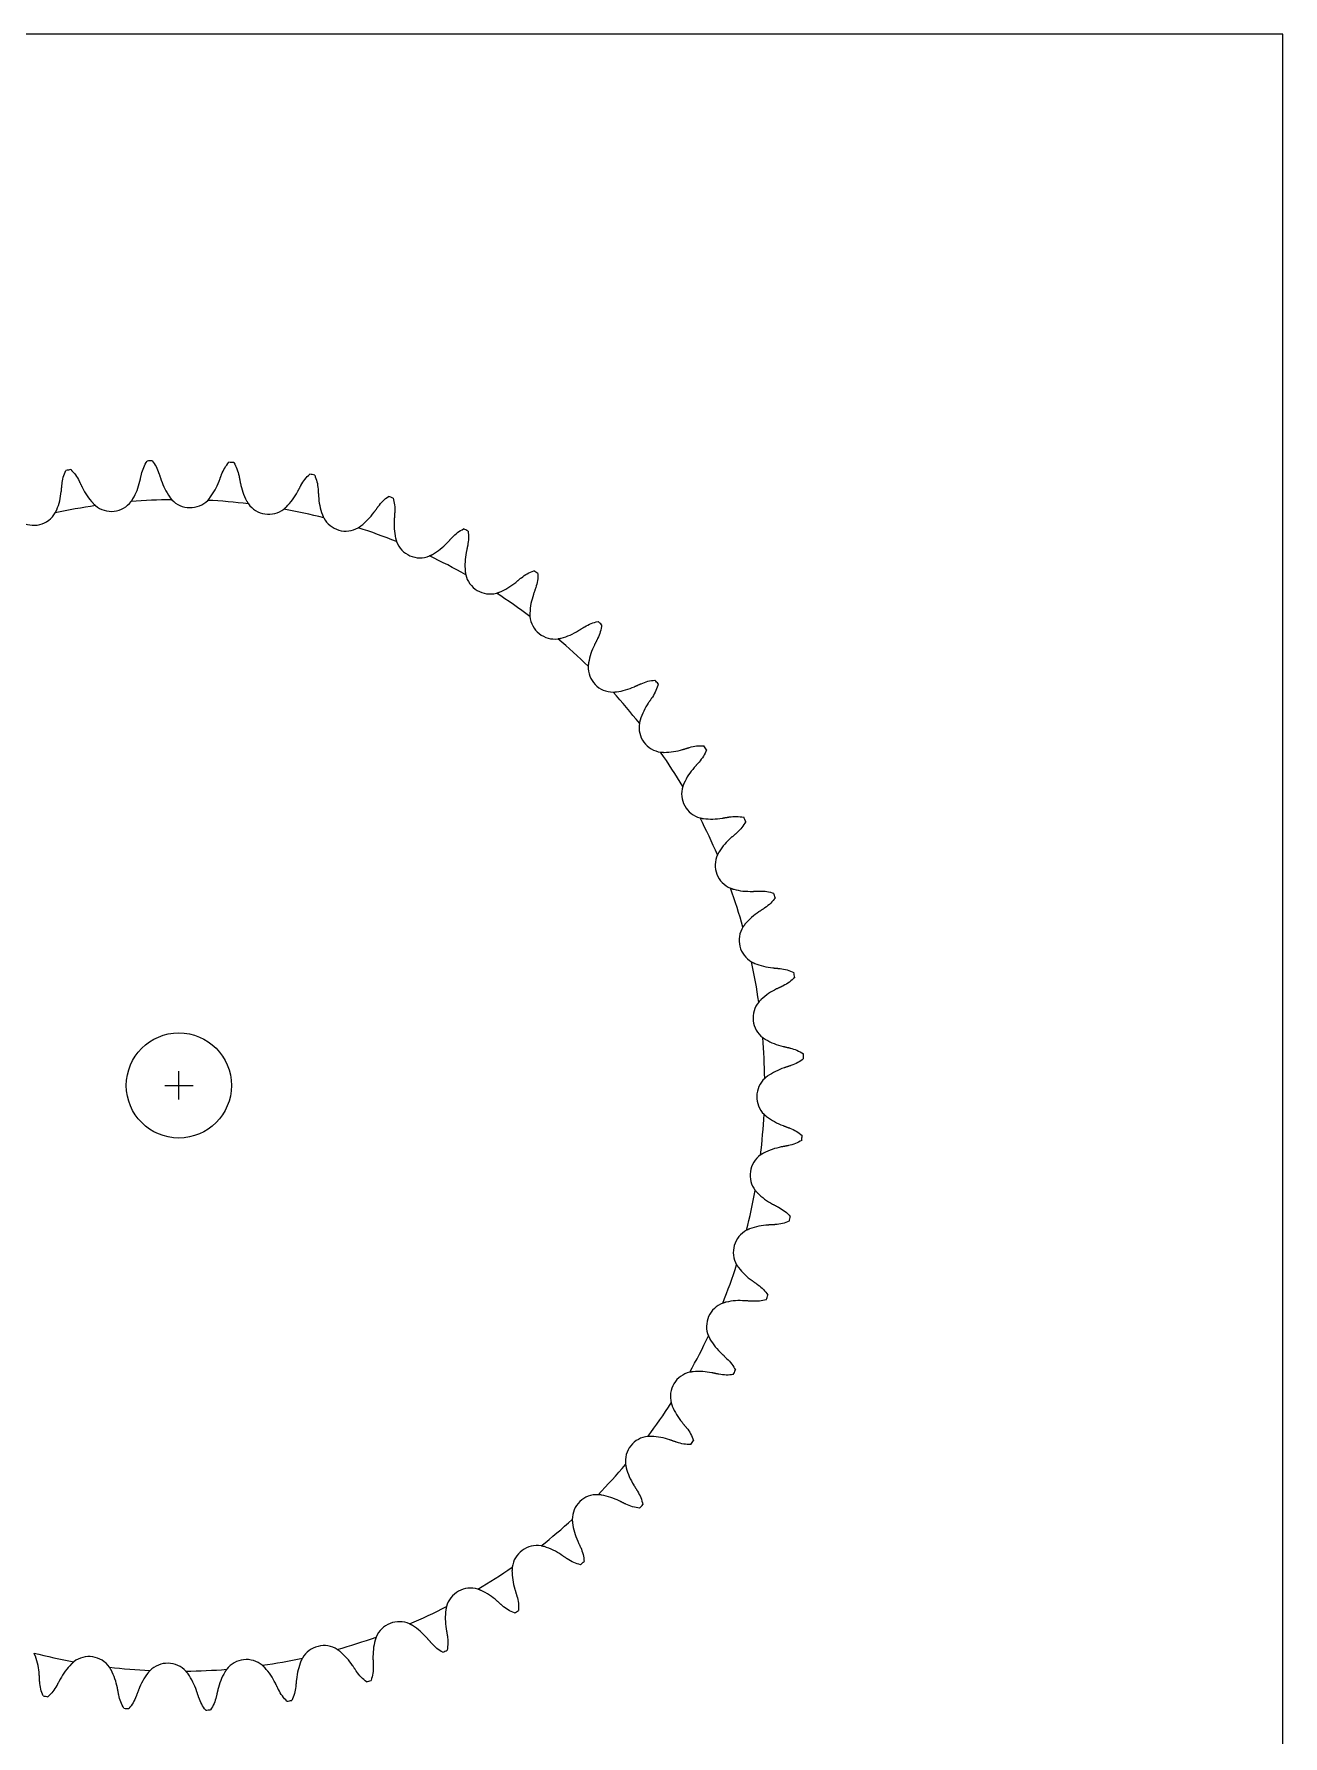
# Model space of a CAD drawing. Header units: inches. Extents: x 23.1 to 33, y 7.5 to 17.7.
# Drawn here: x 29.02 to 32.98, y 11 to 16.4 of the extents above; entities that cross this region are included whole.
import ezdxf

# ---------------------------------------------------------------- set-up
doc = ezdxf.new("R2010")
doc.units = ezdxf.units.IN
doc.header["$MEASUREMENT"] = 0
doc.layers.add('DIM', color=1, linetype='Continuous')

msp = doc.modelspace()

# ---------------------------------------------------------------- linework, layer by layer
at = {"color": 7, "linetype": 'Continuous', "lineweight": 15}
for p, q in [((32.975529, 16.396721), (26.142195, 16.396721)), ((32.975529, 9.063387), (32.975529, 16.396721))]:
    msp.add_line(p, q, dxfattribs=at)
msp.add_circle((29.475529, 13.063387), 0.166667)
for centre, radius, start, end in [((29.475529, 13.063387), 1.982131, 99.957198, 100.40748), ((29.475529, 13.063387), 1.982131, 92.457198, 92.90748), ((29.475529, 13.063387), 1.982131, 84.957198, 85.40748), ((29.475529, 13.063387), 1.982131, 77.457198, 77.90748), ((29.475529, 13.063387), 1.857131, 98.185823, 102.178855), ((29.261415, 14.962579), 0.079058, 230.476441, 322.388237), ((29.475529, 13.063387), 1.857131, 90.685823, 94.678855), ((29.511141, 14.974279), 0.079058, 222.976441, 314.888237), ((29.475529, 13.063387), 1.857131, 83.185823, 87.178855), ((29.760258, 14.953283), 0.079058, 215.476441, 307.388237), ((29.475529, 13.063387), 1.982131, 69.957198, 70.40748), ((29.015352, 14.918384), 0.079058, 237.976441, 329.888237), ((29.475529, 13.063387), 1.857131, 75.685823, 79.678855), ((30.004502, 14.89995), 0.079058, 207.976441, 299.888237), ((29.475529, 13.063387), 1.857131, 68.185823, 72.178855), ((30.239697, 14.815193), 0.079058, 200.476441, 292.388237), ((29.475529, 13.063387), 1.982131, 62.457198, 62.90748), ((29.475529, 13.063387), 1.857131, 60.685823, 64.678855), ((30.461816, 14.700462), 0.079057, 192.976441, 284.888237), ((29.475529, 13.063387), 1.982131, 54.957198, 55.40748), ((29.475529, 13.063387), 1.857131, 53.185823, 57.178855), ((30.667059, 14.55772), 0.079057, 185.476441, 277.388237), ((29.475529, 13.063387), 1.982131, 47.457198, 47.90748), ((29.475529, 13.063387), 1.857131, 45.685823, 49.678855), ((30.851915, 14.38941), 0.079057, 177.976441, 269.888237), ((29.475529, 13.063387), 1.857131, 38.185823, 42.178855), ((29.475529, 13.063387), 1.982131, 39.957198, 40.40748), ((31.01322, 14.198412), 0.079058, 170.476441, 262.388237), ((29.475529, 13.063387), 1.982131, 32.457198, 32.90748), ((29.475529, 13.063387), 1.857131, 30.685823, 34.678855), ((31.148216, 13.987992), 0.079057, 162.976441, 254.888237), ((29.475529, 13.063387), 1.857131, 23.185823, 27.178855), ((29.475529, 13.063387), 1.982131, 24.957198, 25.40748), ((31.254591, 13.761753), 0.079057, 155.476441, 247.388237), ((29.475529, 13.063387), 1.857131, 15.685823, 19.678855), ((29.475529, 13.063387), 1.982131, 17.457198, 17.90748), ((31.330525, 13.523564), 0.079057, 147.976441, 239.888237), ((29.475529, 13.063387), 1.857131, 8.185823, 12.178855), ((29.475529, 13.063387), 1.982131, 9.957198, 10.40748), ((31.374721, 13.277501), 0.079058, 140.476441, 232.388237), ((29.475529, 13.063387), 1.857131, 0.685823, 4.678855), ((29.475529, 13.063387), 1.982131, 2.457198, 2.90748), ((31.38642, 13.027775), 0.079057, 132.976441, 224.888237), ((29.475529, 13.063387), 1.857131, 353.185823, 357.178855), ((29.475529, 13.063387), 1.982131, 354.957198, 355.40748), ((31.365424, 12.778659), 0.079058, 125.476441, 217.388237), ((29.475529, 13.063387), 1.857131, 345.685823, 349.678855), ((29.475529, 13.063387), 1.982131, 347.457198, 347.90748), ((31.312091, 12.534414), 0.079058, 117.976441, 209.888237), ((29.475529, 13.063387), 1.857131, 338.185823, 342.178855), ((31.227334, 12.29922), 0.079058, 110.476441, 202.388237), ((29.475529, 13.063387), 1.982131, 339.957198, 340.40748), ((29.475529, 13.063387), 1.857131, 330.685823, 334.678855), ((31.112603, 12.077101), 0.079058, 102.976441, 194.888237), ((29.475529, 13.063387), 1.982131, 332.457198, 332.90748), ((29.475529, 13.063387), 1.857131, 323.185823, 327.178855), ((30.969862, 11.871857), 0.079057, 95.476441, 187.388237), ((29.475529, 13.063387), 1.982131, 324.957198, 325.40748), ((29.475529, 13.063387), 1.857131, 315.685823, 319.678855), ((30.801552, 11.687001), 0.079058, 87.976441, 179.888237), ((29.475529, 13.063387), 1.982131, 317.457198, 317.90748), ((29.475529, 13.063387), 1.857131, 308.185823, 312.178855), ((30.610553, 11.525696), 0.079057, 80.476441, 172.388237), ((29.475529, 13.063387), 1.982131, 309.957198, 310.40748), ((29.475529, 13.063387), 1.857131, 300.685823, 304.678855), ((30.400134, 11.390701), 0.079058, 72.976441, 164.888237), ((29.475529, 13.063387), 1.857131, 293.185823, 297.178855), ((29.475529, 13.063387), 1.982131, 302.457198, 302.90748), ((30.173894, 11.284325), 0.079057, 65.476441, 157.388237), ((29.935705, 11.208391), 0.079057, 57.976441, 149.888237), ((29.475529, 13.063387), 1.857131, 285.685823, 289.678855), ((29.475529, 13.063387), 1.857131, 255.685823, 259.678855), ((29.1908, 11.173492), 0.079058, 35.476441, 127.388237), ((29.439917, 11.152496), 0.079057, 42.976441, 134.888237), ((29.689643, 11.164195), 0.079057, 50.476441, 142.388237), ((29.475529, 13.063387), 1.857131, 278.185823, 282.178855), ((29.475529, 13.063387), 1.982131, 294.957198, 295.40748), ((29.475529, 13.063387), 1.857131, 263.185823, 267.178855), ((29.475529, 13.063387), 1.857131, 270.685823, 274.678855), ((29.475529, 13.063387), 1.982131, 287.457198, 287.90748), ((29.475529, 13.063387), 1.982131, 257.457198, 257.90748), ((29.475529, 13.063387), 1.982131, 264.957198, 265.40748), ((29.475529, 13.063387), 1.982131, 272.457198, 272.90748), ((29.475529, 13.063387), 1.982131, 279.957198, 280.40748)]:
    msp.add_arc(centre, radius, start, end, dxfattribs=at)
for points, knots in [([(29.105031, 14.969149), (29.106115, 14.976703), (29.108318, 14.992057), (29.114382, 15.005885), (29.117462, 15.012909)], [0, 0, 0, 0, 0.49205935, 1, 1, 1, 1]), ([(29.132794, 15.015662), (29.137968, 15.010326), (29.148477, 14.999491), (29.155905, 14.985874), (29.159676, 14.978963)], [0, 0, 0, 0, 0.492440013, 1, 1, 1, 1]), ([(29.356952, 15.001204), (29.359013, 15.008553), (29.363202, 15.023488), (29.371018, 15.036406), (29.374988, 15.042967)], [0, 0, 0, 0, 0.49206236, 1, 1, 1, 1]), ([(29.390549, 15.043696), (29.394983, 15.037731), (29.403987, 15.025616), (29.409575, 15.011146), (29.412411, 15.003802)], [0, 0, 0, 0, 0.49244119, 1, 1, 1, 1]), ([(29.610903, 15.000103), (29.613905, 15.00712), (29.620007, 15.02138), (29.629443, 15.033168), (29.634236, 15.039155)], [0, 0, 0, 0, 0.49206074, 1, 1, 1, 1]), ([(29.649758, 15.037847), (29.653375, 15.031353), (29.660721, 15.018167), (29.664372, 15.003092), (29.666225, 14.99544)], [0, 0, 0, 0, 0.49244141, 1, 1, 1, 1]), ([(29.862536, 14.965864), (29.866429, 14.972429), (29.87434, 14.985771), (29.885234, 14.996226), (29.890767, 15.001536)], [0, 0, 0, 0, 0.49206115, 1, 1, 1, 1]), ([(29.088488, 14.888363), (29.091921, 14.897706), (29.098896, 14.916688), (29.101514, 14.936373), (29.102844, 14.946368)], [0, 0, 0, 0, 0.49220676, 1, 1, 1, 1]), ([(29.169653, 14.958368), (29.174219, 14.949735), (29.1835, 14.932188), (29.196628, 14.916801), (29.203298, 14.908984)], [0, 0, 0, 0, 0.49199262, 1, 1, 1, 1]), ([(29.330006, 14.923269), (29.334629, 14.932084), (29.344022, 14.949993), (29.349187, 14.969168), (29.35181, 14.978904)], [0, 0, 0, 0, 0.49220602, 1, 1, 1, 1]), ([(29.419615, 14.982081), (29.423015, 14.972926), (29.429926, 14.954317), (29.440933, 14.937348), (29.446525, 14.928728)], [0, 0, 0, 0, 0.49199097, 1, 1, 1, 1]), ([(29.574014, 14.926352), (29.579748, 14.934488), (29.591399, 14.951018), (29.599023, 14.969354), (29.602894, 14.978665)], [0, 0, 0, 0, 0.49220456, 1, 1, 1, 1]), ([(29.670533, 14.972964), (29.672709, 14.963444), (29.677132, 14.944092), (29.68583, 14.925832), (29.690249, 14.916555)], [0, 0, 0, 0, 0.49199164, 1, 1, 1, 1]), ([(29.905986, 14.998213), (29.908725, 14.991303), (29.914287, 14.977271), (29.915939, 14.961848), (29.916778, 14.954021)], [0, 0, 0, 0, 0.49244116, 1, 1, 1, 1]), ([(29.816337, 14.897559), (29.823084, 14.904877), (29.836793, 14.919745), (29.846745, 14.936929), (29.851798, 14.945655)], [0, 0, 0, 0, 0.49220549, 1, 1, 1, 1]), ([(29.918114, 14.931175), (29.919029, 14.921451), (29.920888, 14.901688), (29.927129, 14.882448), (29.930299, 14.872674)], [0, 0, 0, 0, 0.49199299, 1, 1, 1, 1]), ([(30.107549, 14.899074), (30.112265, 14.905075), (30.12185, 14.91727), (30.134015, 14.926213), (30.140194, 14.930756)], [0, 0, 0, 0, 0.49206022, 1, 1, 1, 1]), ([(30.154849, 14.925475), (30.156662, 14.918266), (30.160345, 14.903628), (30.15997, 14.888122), (30.15978, 14.880251)], [0, 0, 0, 0, 0.49244067, 1, 1, 1, 1]), ([(30.052829, 14.837383), (30.060474, 14.843758), (30.076005, 14.85671), (30.088115, 14.872448), (30.094264, 14.880439)], [0, 0, 0, 0, 0.49220597, 1, 1, 1, 1]), ([(30.158123, 14.857426), (30.157761, 14.847667), (30.157025, 14.82783), (30.160701, 14.80794), (30.162568, 14.797836)], [0, 0, 0, 0, 0.49199249, 1, 1, 1, 1]), ([(30.341747, 14.800874), (30.347206, 14.806208), (30.358301, 14.817048), (30.371529, 14.824327), (30.378248, 14.828024)], [0, 0, 0, 0, 0.49206083, 1, 1, 1, 1]), ([(30.392088, 14.820875), (30.392945, 14.813492), (30.394686, 14.798498), (30.39229, 14.783173), (30.391074, 14.775395)], [0, 0, 0, 0, 0.49244252, 1, 1, 1, 1]), ([(30.279443, 14.746853), (30.287854, 14.752176), (30.304944, 14.762989), (30.319004, 14.777012), (30.326144, 14.784133)], [0, 0, 0, 0, 0.4922066, 1, 1, 1, 1]), ([(30.386453, 14.752982), (30.38482, 14.743353), (30.381501, 14.723782), (30.382549, 14.703583), (30.383081, 14.693321)], [0, 0, 0, 0, 0.49199177, 1, 1, 1, 1]), ([(30.561124, 14.672946), (30.567232, 14.677521), (30.579647, 14.68682), (30.593712, 14.69231), (30.600857, 14.695099)], [0, 0, 0, 0, 0.49206153, 1, 1, 1, 1]), ([(30.613645, 14.686205), (30.613531, 14.678772), (30.6133, 14.66368), (30.608924, 14.648799), (30.606703, 14.641246)], [0, 0, 0, 0, 0.49244161, 1, 1, 1, 1]), ([(30.492302, 14.627519), (30.501336, 14.631698), (30.519691, 14.640189), (30.535461, 14.652256), (30.543469, 14.658384)], [0, 0, 0, 0, 0.492205744, 1, 1, 1, 1]), ([(30.599196, 14.619628), (30.59632, 14.610294), (30.590475, 14.591324), (30.588877, 14.571161), (30.588066, 14.560918)], [0, 0, 0, 0, 0.49199208, 1, 1, 1, 1]), ([(30.761926, 14.517477), (30.76858, 14.521216), (30.782102, 14.528815), (30.796763, 14.532422), (30.80421, 14.534255)], [0, 0, 0, 0, 0.49206119, 1, 1, 1, 1]), ([(30.815729, 14.523767), (30.814646, 14.516413), (30.812446, 14.50148), (30.806166, 14.487298), (30.802978, 14.480099)], [0, 0, 0, 0, 0.49244183, 1, 1, 1, 1]), ([(30.687763, 14.481422), (30.697266, 14.484386), (30.716571, 14.490409), (30.733782, 14.500314), (30.742522, 14.505344)], [0, 0, 0, 0, 0.49220646, 1, 1, 1, 1]), ([(30.792713, 14.459646), (30.788643, 14.450768), (30.780372, 14.432723), (30.776156, 14.41294), (30.774015, 14.402891)], [0, 0, 0, 0, 0.49199185, 1, 1, 1, 1]), ([(30.862483, 14.311062), (30.872291, 14.312761), (30.892218, 14.316212), (30.910574, 14.323786), (30.919895, 14.327633)], [0, 0, 0, 0, 0.49220541, 1, 1, 1, 1]), ([(30.940717, 14.337128), (30.947802, 14.339967), (30.962201, 14.345736), (30.977207, 14.347399), (30.98483, 14.348243)], [0, 0, 0, 0, 0.49206169, 1, 1, 1, 1]), ([(30.994881, 14.336342), (30.992847, 14.329193), (30.988717, 14.314674), (30.980639, 14.301433), (30.976539, 14.294712)], [0, 0, 0, 0, 0.49244154, 1, 1, 1, 1]), ([(30.963692, 14.275774), (30.958499, 14.267503), (30.947943, 14.250691), (30.941181, 14.231629), (30.937747, 14.221945)], [0, 0, 0, 0, 0.49199231, 1, 1, 1, 1]), ([(31.094439, 14.134986), (31.101834, 14.136876), (31.116862, 14.140716), (31.131957, 14.140405), (31.139625, 14.140248)], [0, 0, 0, 0, 0.49205906, 1, 1, 1, 1]), ([(31.013472, 14.119355), (31.023418, 14.119758), (31.043624, 14.120578), (31.062812, 14.125692), (31.072556, 14.128289)], [0, 0, 0, 0, 0.492205815, 1, 1, 1, 1]), ([(31.148037, 14.127137), (31.145087, 14.120314), (31.139097, 14.106458), (31.12936, 14.094385), (31.124418, 14.088257)], [0, 0, 0, 0, 0.4924405, 1, 1, 1, 1]), ([(31.109209, 14.071157), (31.10298, 14.063635), (31.09032, 14.048345), (31.081129, 14.030328), (31.076459, 14.021175)], [0, 0, 0, 0, 0.49199261, 1, 1, 1, 1]), ([(31.138146, 13.909579), (31.148059, 13.908681), (31.1682, 13.906857), (31.187891, 13.909422), (31.197891, 13.910725)], [0, 0, 0, 0, 0.49220491, 1, 1, 1, 1]), ([(31.220461, 13.914508), (31.228039, 13.915416), (31.24344, 13.917262), (31.258366, 13.914984), (31.265947, 13.913827)], [0, 0, 0, 0, 0.49206273, 1, 1, 1, 1]), ([(31.272575, 13.89973), (31.26876, 13.893351), (31.261013, 13.880396), (31.249784, 13.869696), (31.244084, 13.864266)], [0, 0, 0, 0, 0.492441239, 1, 1, 1, 1]), ([(31.226773, 13.849297), (31.219616, 13.842652), (31.205069, 13.829146), (31.193604, 13.812483), (31.187779, 13.804018)], [0, 0, 0, 0, 0.49199114, 1, 1, 1, 1]), ([(31.234372, 13.685324), (31.244084, 13.68314), (31.263814, 13.678703), (31.283672, 13.678676), (31.293755, 13.678662)], [0, 0, 0, 0, 0.49220354, 1, 1, 1, 1]), ([(31.316626, 13.679467), (31.324258, 13.679379), (31.339768, 13.679198), (31.354269, 13.674992), (31.361634, 13.672855)], [0, 0, 0, 0, 0.49206128, 1, 1, 1, 1]), ([(31.366366, 13.658013), (31.361751, 13.652186), (31.352379, 13.640353), (31.339849, 13.631211), (31.333489, 13.626571)], [0, 0, 0, 0, 0.49244183, 1, 1, 1, 1]), ([(31.314373, 13.613991), (31.306409, 13.608337), (31.290224, 13.596845), (31.276682, 13.581821), (31.269803, 13.574188)], [0, 0, 0, 0, 0.49199123, 1, 1, 1, 1]), ([(31.300504, 13.450428), (31.309847, 13.446995), (31.32883, 13.44002), (31.348514, 13.437402), (31.35851, 13.436072)], [0, 0, 0, 0, 0.49220676, 1, 1, 1, 1]), ([(31.38129, 13.433885), (31.388845, 13.432801), (31.404199, 13.430598), (31.418026, 13.424534), (31.42505, 13.421455)], [0, 0, 0, 0, 0.49205935, 1, 1, 1, 1]), ([(31.427804, 13.406123), (31.422468, 13.400948), (31.411632, 13.390439), (31.398016, 13.383011), (31.391104, 13.379241)], [0, 0, 0, 0, 0.492440013, 1, 1, 1, 1]), ([(31.370509, 13.369263), (31.361876, 13.364697), (31.344329, 13.355416), (31.328942, 13.342288), (31.321125, 13.335618)], [0, 0, 0, 0, 0.49199262, 1, 1, 1, 1]), ([(31.33541, 13.20891), (31.344225, 13.204287), (31.362135, 13.194894), (31.381309, 13.189729), (31.391046, 13.187106)], [0, 0, 0, 0, 0.49220602, 1, 1, 1, 1]), ([(31.413345, 13.181964), (31.420694, 13.179903), (31.435629, 13.175714), (31.448547, 13.167898), (31.455109, 13.163928)], [0, 0, 0, 0, 0.49206236, 1, 1, 1, 1]), ([(31.394222, 13.119301), (31.385067, 13.115901), (31.366458, 13.10899), (31.349489, 13.097983), (31.340869, 13.092391)], [0, 0, 0, 0, 0.49199097, 1, 1, 1, 1]), ([(31.455838, 13.148367), (31.449872, 13.143933), (31.437757, 13.134929), (31.423288, 13.129342), (31.415944, 13.126506)], [0, 0, 0, 0, 0.49244119, 1, 1, 1, 1]), ([(31.338493, 12.964902), (31.346629, 12.959168), (31.36316, 12.947517), (31.381496, 12.939894), (31.390807, 12.936022)], [0, 0, 0, 0, 0.49220456, 1, 1, 1, 1]), ([(31.412244, 12.928014), (31.419261, 12.925011), (31.433522, 12.918909), (31.445309, 12.909473), (31.451296, 12.904681)], [0, 0, 0, 0, 0.49206074, 1, 1, 1, 1]), ([(31.385106, 12.868383), (31.375585, 12.866207), (31.356234, 12.861784), (31.337973, 12.853086), (31.328697, 12.848667)], [0, 0, 0, 0, 0.49199164, 1, 1, 1, 1]), ([(31.449988, 12.889158), (31.443494, 12.885541), (31.430308, 12.878195), (31.415233, 12.874544), (31.407582, 12.872691)], [0, 0, 0, 0, 0.49244141, 1, 1, 1, 1]), ([(31.3097, 12.722579), (31.317019, 12.715832), (31.331887, 12.702123), (31.349071, 12.692171), (31.357797, 12.687118)], [0, 0, 0, 0, 0.49220549, 1, 1, 1, 1]), ([(31.410355, 12.63293), (31.403445, 12.630191), (31.389412, 12.624629), (31.37399, 12.622977), (31.366162, 12.622139)], [0, 0, 0, 0, 0.49244116, 1, 1, 1, 1]), ([(31.378006, 12.67638), (31.384571, 12.672487), (31.397913, 12.664576), (31.408367, 12.653682), (31.413678, 12.648149)], [0, 0, 0, 0, 0.49206115, 1, 1, 1, 1]), ([(31.343316, 12.620802), (31.333593, 12.619887), (31.313829, 12.618028), (31.29459, 12.611787), (31.284816, 12.608617)], [0, 0, 0, 0, 0.49199299, 1, 1, 1, 1]), ([(31.249524, 12.486087), (31.255899, 12.478442), (31.268851, 12.462911), (31.284589, 12.450801), (31.292581, 12.444652)], [0, 0, 0, 0, 0.49220597, 1, 1, 1, 1]), ([(31.311215, 12.431367), (31.317216, 12.426651), (31.329411, 12.417066), (31.338354, 12.404901), (31.342897, 12.398722)], [0, 0, 0, 0, 0.49206022, 1, 1, 1, 1]), ([(31.269568, 12.380793), (31.259808, 12.381155), (31.239971, 12.381891), (31.220082, 12.378216), (31.209978, 12.376348)], [0, 0, 0, 0, 0.49199249, 1, 1, 1, 1]), ([(31.337616, 12.384067), (31.330408, 12.382254), (31.315769, 12.378571), (31.300263, 12.378946), (31.292393, 12.379136)], [0, 0, 0, 0, 0.49244067, 1, 1, 1, 1]), ([(31.158995, 12.259473), (31.164317, 12.251062), (31.175131, 12.233972), (31.189153, 12.219912), (31.196274, 12.212772)], [0, 0, 0, 0, 0.4922066, 1, 1, 1, 1]), ([(31.213015, 12.197169), (31.218349, 12.19171), (31.229189, 12.180615), (31.236468, 12.167387), (31.240165, 12.160668)], [0, 0, 0, 0, 0.49206083, 1, 1, 1, 1]), ([(31.165123, 12.152464), (31.155494, 12.154097), (31.135923, 12.157416), (31.115724, 12.156367), (31.105463, 12.155835)], [0, 0, 0, 0, 0.49199177, 1, 1, 1, 1]), ([(31.233017, 12.146828), (31.225633, 12.145971), (31.210639, 12.14423), (31.195315, 12.146626), (31.187536, 12.147842)], [0, 0, 0, 0, 0.49244252, 1, 1, 1, 1]), ([(31.03966, 12.046614), (31.04384, 12.03758), (31.05233, 12.019226), (31.064398, 12.003455), (31.070525, 11.995447)], [0, 0, 0, 0, 0.492205744, 1, 1, 1, 1]), ([(31.031769, 11.93972), (31.022436, 11.942596), (31.003465, 11.948441), (30.983302, 11.950039), (30.973059, 11.95085)], [0, 0, 0, 0, 0.49199208, 1, 1, 1, 1]), ([(31.098346, 11.925271), (31.090914, 11.925385), (31.075821, 11.925616), (31.06094, 11.929992), (31.053387, 11.932213)], [0, 0, 0, 0, 0.49244161, 1, 1, 1, 1]), ([(31.085087, 11.977792), (31.089662, 11.971684), (31.098961, 11.959269), (31.104451, 11.945204), (31.10724, 11.938059)], [0, 0, 0, 0, 0.49206153, 1, 1, 1, 1]), ([(30.893564, 11.851153), (30.896528, 11.84165), (30.90255, 11.822345), (30.912456, 11.805134), (30.917486, 11.796395)], [0, 0, 0, 0, 0.49220646, 1, 1, 1, 1]), ([(30.871787, 11.746203), (30.862909, 11.750273), (30.844864, 11.758544), (30.825082, 11.76276), (30.815032, 11.764901)], [0, 0, 0, 0, 0.49199185, 1, 1, 1, 1]), ([(30.929618, 11.77699), (30.933357, 11.770337), (30.940956, 11.756814), (30.944564, 11.742153), (30.946396, 11.734706)], [0, 0, 0, 0, 0.49206119, 1, 1, 1, 1]), ([(30.935909, 11.723187), (30.928555, 11.724271), (30.913621, 11.72647), (30.899439, 11.73275), (30.892241, 11.735938)], [0, 0, 0, 0, 0.49244183, 1, 1, 1, 1]), ([(30.723204, 11.676433), (30.724902, 11.666625), (30.728353, 11.646698), (30.735928, 11.628342), (30.739774, 11.619021)], [0, 0, 0, 0, 0.49220541, 1, 1, 1, 1]), ([(30.687915, 11.575224), (30.679644, 11.580417), (30.662833, 11.590973), (30.64377, 11.597735), (30.634086, 11.60117)], [0, 0, 0, 0, 0.49199231, 1, 1, 1, 1]), ([(30.748484, 11.544035), (30.741334, 11.546069), (30.726815, 11.550199), (30.713574, 11.558277), (30.706854, 11.562377)], [0, 0, 0, 0, 0.49244154, 1, 1, 1, 1]), ([(30.74927, 11.598199), (30.752108, 11.591114), (30.757877, 11.576716), (30.75954, 11.561709), (30.760385, 11.554086)], [0, 0, 0, 0, 0.49206169, 1, 1, 1, 1]), ([(30.531496, 11.525444), (30.5319, 11.515498), (30.53272, 11.495292), (30.537834, 11.476104), (30.54043, 11.46636)], [0, 0, 0, 0, 0.492205815, 1, 1, 1, 1]), ([(30.483298, 11.429707), (30.475776, 11.435936), (30.460487, 11.448596), (30.442469, 11.457787), (30.433317, 11.462457)], [0, 0, 0, 0, 0.49199261, 1, 1, 1, 1]), ([(30.547127, 11.444477), (30.549017, 11.437082), (30.552857, 11.422054), (30.552547, 11.406959), (30.552389, 11.399291)], [0, 0, 0, 0, 0.49205906, 1, 1, 1, 1]), ([(30.32172, 11.40077), (30.320822, 11.390857), (30.318998, 11.370716), (30.321563, 11.351025), (30.322866, 11.341026)], [0, 0, 0, 0, 0.49220491, 1, 1, 1, 1]), ([(30.539278, 11.390879), (30.532455, 11.393829), (30.5186, 11.399819), (30.506526, 11.409556), (30.500398, 11.414498)], [0, 0, 0, 0, 0.4924405, 1, 1, 1, 1]), ([(30.261439, 11.312143), (30.254794, 11.3193), (30.241287, 11.333848), (30.224624, 11.345312), (30.216159, 11.351137)], [0, 0, 0, 0, 0.49199114, 1, 1, 1, 1]), ([(30.097466, 11.304544), (30.095281, 11.294833), (30.090844, 11.275102), (30.090817, 11.255245), (30.090804, 11.245161)], [0, 0, 0, 0, 0.49220354, 1, 1, 1, 1]), ([(30.311871, 11.266341), (30.305492, 11.270156), (30.292537, 11.277903), (30.281838, 11.289132), (30.276407, 11.294832)], [0, 0, 0, 0, 0.492441239, 1, 1, 1, 1]), ([(30.326649, 11.318456), (30.327558, 11.310877), (30.329403, 11.295476), (30.327125, 11.28055), (30.325968, 11.272969)], [0, 0, 0, 0, 0.49206273, 1, 1, 1, 1]), ([(29.032943, 11.1956), (29.032028, 11.205324), (29.030169, 11.225087), (29.023928, 11.244326), (29.020758, 11.2541)], [0, 0, 0, 0, 0.49199299, 1, 1, 1, 1]), ([(29.13472, 11.229216), (29.127973, 11.221898), (29.114265, 11.207029), (29.104313, 11.189845), (29.099259, 11.181119)], [0, 0, 0, 0, 0.49220549, 1, 1, 1, 1]), ([(29.86257, 11.238412), (29.859137, 11.229069), (29.852162, 11.210087), (29.849543, 11.190402), (29.848214, 11.180406)], [0, 0, 0, 0, 0.49220676, 1, 1, 1, 1]), ([(30.026132, 11.224543), (30.020478, 11.232507), (30.008986, 11.248692), (29.993962, 11.262234), (29.986329, 11.269114)], [0, 0, 0, 0, 0.49199123, 1, 1, 1, 1]), ([(29.045071, 11.128561), (29.042332, 11.135472), (29.036771, 11.149504), (29.035118, 11.164926), (29.03428, 11.172754)], [0, 0, 0, 0, 0.49244116, 1, 1, 1, 1]), ([(29.280525, 11.15381), (29.278348, 11.163331), (29.273925, 11.182683), (29.265227, 11.200943), (29.260808, 11.21022)], [0, 0, 0, 0, 0.49199164, 1, 1, 1, 1]), ([(29.377043, 11.200423), (29.371309, 11.192287), (29.359659, 11.175756), (29.352035, 11.15742), (29.348164, 11.148109)], [0, 0, 0, 0, 0.49220456, 1, 1, 1, 1]), ([(29.531443, 11.144694), (29.528042, 11.153849), (29.521131, 11.172458), (29.510124, 11.189427), (29.504532, 11.198047)], [0, 0, 0, 0, 0.49199097, 1, 1, 1, 1]), ([(29.621051, 11.203506), (29.616428, 11.194691), (29.607035, 11.176781), (29.60187, 11.157607), (29.599247, 11.14787)], [0, 0, 0, 0, 0.49220602, 1, 1, 1, 1]), ([(29.781404, 11.168407), (29.776838, 11.17704), (29.767557, 11.194587), (29.754429, 11.209974), (29.74776, 11.217791)], [0, 0, 0, 0, 0.49199262, 1, 1, 1, 1]), ([(30.070155, 11.17255), (30.064328, 11.177165), (30.052495, 11.186537), (30.043353, 11.199067), (30.038713, 11.205427)], [0, 0, 0, 0, 0.49244183, 1, 1, 1, 1]), ([(30.091609, 11.22229), (30.09152, 11.214658), (30.09134, 11.199148), (30.087133, 11.184647), (30.084996, 11.177282)], [0, 0, 0, 0, 0.49206128, 1, 1, 1, 1]), ([(29.088521, 11.16091), (29.084628, 11.154345), (29.076717, 11.141003), (29.065823, 11.130549), (29.06029, 11.125238)], [0, 0, 0, 0, 0.49206115, 1, 1, 1, 1]), ([(29.3013, 11.088928), (29.297682, 11.095422), (29.290336, 11.108608), (29.286685, 11.123683), (29.284832, 11.131335)], [0, 0, 0, 0, 0.49244141, 1, 1, 1, 1]), ([(29.340155, 11.126672), (29.337152, 11.119655), (29.33105, 11.105394), (29.321615, 11.093607), (29.316822, 11.08762)], [0, 0, 0, 0, 0.49206074, 1, 1, 1, 1]), ([(29.560509, 11.083078), (29.556075, 11.089044), (29.54707, 11.101159), (29.541483, 11.115628), (29.538647, 11.122972)], [0, 0, 0, 0, 0.49244119, 1, 1, 1, 1]), ([(29.594105, 11.125571), (29.592044, 11.118222), (29.587856, 11.103287), (29.580039, 11.090369), (29.576069, 11.083807)], [0, 0, 0, 0, 0.49206236, 1, 1, 1, 1]), ([(29.818264, 11.111112), (29.813089, 11.116448), (29.80258, 11.127284), (29.795152, 11.140901), (29.791382, 11.147812)], [0, 0, 0, 0, 0.492440013, 1, 1, 1, 1]), ([(29.846027, 11.157626), (29.844942, 11.150071), (29.842739, 11.134717), (29.836676, 11.12089), (29.833596, 11.113866)], [0, 0, 0, 0, 0.49205935, 1, 1, 1, 1])]:
    msp.add_open_spline(points, degree=3, knots=knots, dxfattribs=at)
for points in [[(29.35181, 14.978904), (29.356952, 15.001204)], [(29.412411, 15.003802), (29.419615, 14.982081)], [(29.602894, 14.978665), (29.610903, 15.000103)], [(29.102844, 14.946368), (29.105031, 14.969149)], [(29.159676, 14.978963), (29.169653, 14.958368)], [(29.666225, 14.99544), (29.670533, 14.972964)], [(29.851798, 14.945655), (29.862536, 14.965864)], [(29.916778, 14.954021), (29.918114, 14.931175)], [(29.203298, 14.908984), (29.211103, 14.901597)], [(29.324041, 14.91433), (29.330006, 14.923269)], [(29.446525, 14.928728), (29.4533, 14.920386)], [(29.566934, 14.918268), (29.574014, 14.926352)], [(29.690249, 14.916555), (29.695877, 14.9074)], [(29.808262, 14.890469), (29.816337, 14.897559)], [(30.094264, 14.880439), (30.107549, 14.899074)], [(29.083741, 14.878722), (29.088488, 14.888363)], [(29.930299, 14.872674), (29.934684, 14.862863)], [(30.15978, 14.880251), (30.158123, 14.857426)], [(30.043898, 14.831407), (30.052829, 14.837383)], [(30.162568, 14.797836), (30.165634, 14.787537)], [(30.326144, 14.784133), (30.341747, 14.800874)], [(30.269808, 14.742095), (30.279443, 14.746853)], [(30.391074, 14.775395), (30.386453, 14.752982)], [(30.383081, 14.693321), (30.384777, 14.68271)], [(30.482128, 14.624059), (30.492302, 14.627519)], [(30.543469, 14.658384), (30.561124, 14.672946)], [(30.606703, 14.641246), (30.599196, 14.619628)], [(30.588066, 14.560918), (30.588362, 14.550175)], [(30.742522, 14.505344), (30.761926, 14.517477)], [(30.677225, 14.479319), (30.687763, 14.481422)], [(30.802978, 14.480099), (30.792713, 14.459646)], [(30.774015, 14.402891), (30.772907, 14.392202)], [(30.851761, 14.310353), (30.862483, 14.311062)], [(30.919895, 14.327633), (30.940717, 14.337128)], [(30.976539, 14.294712), (30.963692, 14.275774)], [(30.937747, 14.221945), (30.935252, 14.211492)], [(31.002748, 14.120051), (31.013472, 14.119355)], [(31.072556, 14.128289), (31.094439, 14.134986)], [(31.124418, 14.088257), (31.109209, 14.071157)], [(31.076459, 14.021175), (31.072622, 14.011138)], [(31.127605, 13.911669), (31.138146, 13.909579)], [(31.197891, 13.910725), (31.220461, 13.914508)], [(31.244084, 13.864266), (31.226773, 13.849297)], [(31.187779, 13.804018), (31.182665, 13.794567)], [(31.224194, 13.688772), (31.234372, 13.685324)], [(31.293755, 13.678662), (31.316626, 13.679467)], [(31.333489, 13.626571), (31.314373, 13.613991)], [(31.269803, 13.574188), (31.263498, 13.565486)], [(31.290863, 13.455175), (31.300504, 13.450428)], [(31.35851, 13.436072), (31.38129, 13.433885)], [(31.321125, 13.335618), (31.313739, 13.327813)], [(31.391104, 13.379241), (31.370509, 13.369263)], [(31.326471, 13.214875), (31.33541, 13.20891)], [(31.391046, 13.187106), (31.413345, 13.181964)], [(31.415944, 13.126506), (31.394222, 13.119301)], [(31.340869, 13.092391), (31.332527, 13.085616)], [(31.330409, 12.971982), (31.338493, 12.964902)], [(31.390807, 12.936022), (31.412244, 12.928014)], [(31.328697, 12.848667), (31.319542, 12.843039)], [(31.407582, 12.872691), (31.385106, 12.868383)], [(31.30261, 12.730654), (31.3097, 12.722579)], [(31.357797, 12.687118), (31.378006, 12.67638)], [(31.284816, 12.608617), (31.275005, 12.604232)], [(31.366162, 12.622139), (31.343316, 12.620802)], [(31.243549, 12.495018), (31.249524, 12.486087)], [(31.292581, 12.444652), (31.311215, 12.431367)], [(31.209978, 12.376348), (31.199678, 12.373282)], [(31.292393, 12.379136), (31.269568, 12.380793)], [(31.154236, 12.269108), (31.158995, 12.259473)], [(31.196274, 12.212772), (31.213015, 12.197169)], [(31.105463, 12.155835), (31.094851, 12.154139)], [(31.187536, 12.147842), (31.165123, 12.152464)], [(31.0362, 12.056788), (31.03966, 12.046614)], [(31.070525, 11.995447), (31.085087, 11.977792)], [(30.973059, 11.95085), (30.962317, 11.950554)], [(31.053387, 11.932213), (31.031769, 11.93972)], [(30.891461, 11.861691), (30.893564, 11.851153)], [(30.815032, 11.764901), (30.804343, 11.76601)], [(30.917486, 11.796395), (30.929618, 11.77699)], [(30.892241, 11.735938), (30.871787, 11.746203)], [(30.722494, 11.687156), (30.723204, 11.676433)], [(30.634086, 11.60117), (30.623633, 11.603664)], [(30.739774, 11.619021), (30.74927, 11.598199)], [(30.706854, 11.562377), (30.687915, 11.575224)], [(30.532192, 11.536168), (30.531496, 11.525444)], [(30.433317, 11.462457), (30.423279, 11.466294)], [(30.54043, 11.46636), (30.547127, 11.444477)], [(30.32381, 11.411311), (30.32172, 11.40077)], [(30.500398, 11.414498), (30.483298, 11.429707)], [(30.216159, 11.351137), (30.206708, 11.356251)], [(30.322866, 11.341026), (30.326649, 11.318456)], [(30.100914, 11.314722), (30.097466, 11.304544)], [(30.276407, 11.294832), (30.261439, 11.312143)], [(29.020758, 11.2541), (29.016374, 11.263911)], [(29.142795, 11.236306), (29.13472, 11.229216)], [(29.74776, 11.217791), (29.739955, 11.225177)], [(29.867317, 11.248053), (29.86257, 11.238412)], [(29.986329, 11.269114), (29.977627, 11.275418)], [(30.038713, 11.205427), (30.026132, 11.224543)], [(30.090804, 11.245161), (30.091609, 11.22229)], [(29.03428, 11.172754), (29.032943, 11.1956)], [(29.099259, 11.181119), (29.088521, 11.16091)], [(29.260808, 11.21022), (29.255181, 11.219374)], [(29.384124, 11.208507), (29.377043, 11.200423)], [(29.504532, 11.198047), (29.497758, 11.206389)], [(29.627016, 11.212445), (29.621051, 11.203506)], [(29.848214, 11.180406), (29.846027, 11.157626)], [(29.284832, 11.131335), (29.280525, 11.15381)], [(29.348164, 11.148109), (29.340155, 11.126672)], [(29.538647, 11.122972), (29.531443, 11.144694)], [(29.599247, 11.14787), (29.594105, 11.125571)], [(29.791382, 11.147812), (29.781404, 11.168407)]]:
    msp.add_open_spline(points, degree=1, dxfattribs=at)
at = {"layer": 'DIM'}
for p, q in [((29.430529, 13.063387), (29.520529, 13.063387)), ((29.475529, 13.018387), (29.475529, 13.108387))]:
    msp.add_line(p, q, dxfattribs=at)

doc.saveas('drawing.dxf')
